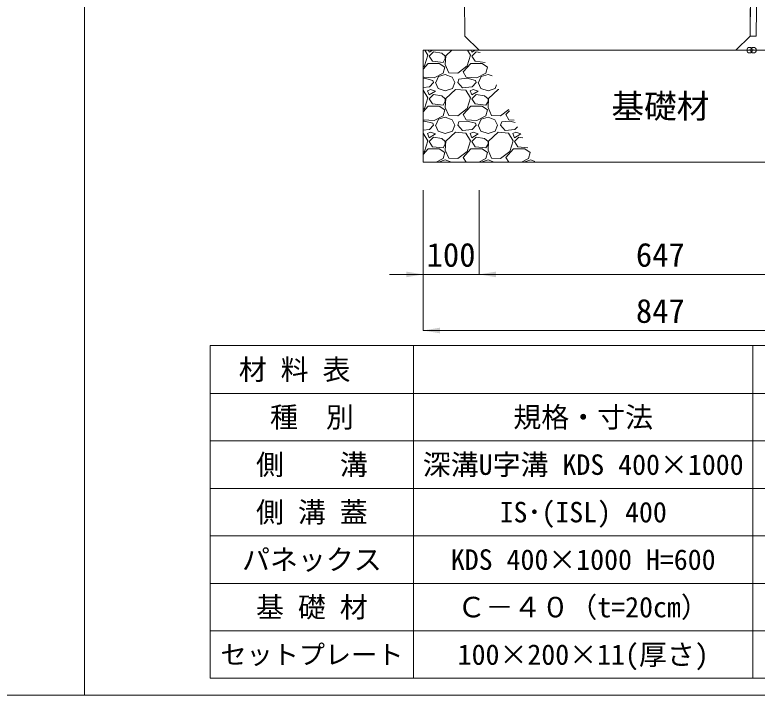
# Model space of a CAD drawing. Units: millimetres at full size. Extents: x 172874 to 217143, y 854931 to 903297.
# Drawn here: x 181150 to 182474, y 854931 to 856144 of the extents above; entities that cross this region are included whole.
import ezdxf
from ezdxf.enums import TextEntityAlignment as Align

# ---------------------------------------------------------------- set-up
doc = ezdxf.new("R2010")
doc.units = ezdxf.units.MM
doc.header["$LTSCALE"] = 20
doc.header["$PDMODE"] = 32
doc.header["$PDSIZE"] = 10
for name, color, linetype, lineweight in [('Defpoints_3', 8, 'Continuous', 0), ('セットプレート', 3, 'Continuous', 13), ('図枠', 5, 'Continuous', 13), ('基礎材', 7, 'Continuous', 15), ('寸法・材料表', 7, 'Continuous', 13), ('寸法線', 7, 'Continuous', 13), ('本体', 2, 'Continuous', 13), ('補助線', 8, 'Continuous', 13), ('ﾊｯﾁﾝｸﾞ', 7, 'Continuous', 5)]:
    doc.layers.add(name, color=color, linetype=linetype, lineweight=lineweight)
doc.styles.add('ＭＳ ゴシック', font='')
doc.styles.get('ＭＳ ゴシック').set_extended_font_data('MS Gothic')

# ---------------------------------------------------------------- blocks, each defined once
blk = doc.blocks.new('filled_arrow')
at = {"color": 0, "linetype": 'Continuous', "lineweight": -2}
blk.add_solid([(7.5, 1.25), (0, 0), (7.5, -1.25)], dxfattribs=at)

msp = doc.modelspace()

# ---------------------------------------------------------------- linework, layer by layer
at = {"layer": 'Defpoints_3'}
for p, q in [((181498.25, 855554.4), (183437.15, 855554.4)), ((181498.25, 855554.4), (181498.25, 855469.22)), ((181861.25, 855554.4), (181861.25, 855469.22)), ((182466.25, 855554.4), (182466.25, 855469.22))]:
    msp.add_line(p, q, dxfattribs=at)
at = {"layer": 'セットプレート'}
msp.add_lwpolyline([(182461.54, 856106.42), (182472.54, 856106.32), (182473.49, 856206.31), (182462.49, 856206.42)], close=True, dxfattribs=at)
at = {"layer": '図枠'}
for p, q in [((181274.21, 874031.02), (181274.21, 854931.02)), ((172874.21, 854931.02), (193274.21, 854931.02))]:
    msp.add_line(p, q, dxfattribs=at)
at = {"layer": '基礎材'}
for p, q in [((181878.1, 856081.42), (182724.7, 856081.42)), ((181878.1, 856081.42), (181878.1, 855881.42)), ((181878.1, 855881.42), (182724.7, 855881.42))]:
    msp.add_line(p, q, dxfattribs=at)
at = {"layer": '寸法・材料表'}
for p, q in [((181498.25, 855469.22), (183437.15, 855469.22)), ((181498.25, 855469.22), (181498.25, 854961.02)), ((181861.25, 855469.22), (181861.25, 854961.02)), ((182466.25, 855469.22), (182466.25, 854961.02)), ((181498.25, 855384.52), (183437.15, 855384.52)), ((181498.25, 855299.82), (183437.15, 855299.82)), ((181498.25, 855215.12), (183437.15, 855215.12)), ((181498.25, 855130.42), (183437.15, 855130.42)), ((181498.25, 855045.72), (183437.15, 855045.72)), ((181498.25, 854961.02), (183437.15, 854961.02))]:
    msp.add_line(p, q, dxfattribs=at)
at = {"layer": '寸法線'}
for p, q in [((181878.1, 855831.42), (181878.1, 855681.42)), ((181878.1, 855831.42), (181878.1, 855581.42)), ((181978.1, 855831.42), (181978.1, 855681.42)), ((181978.1, 855831.42), (181978.1, 855681.42)), ((181818.1, 855681.42), (182038.1, 855681.42)), ((181978.1, 855681.42), (182624.7, 855681.42)), ((182724.7, 855581.42), (181878.1, 855581.42))]:
    msp.add_line(p, q, dxfattribs=at)
at = {"layer": '本体'}
for p, q in [((181944.7, 856966.42), (181952.87, 856106.42)), ((182469.7, 856966.42), (182461.54, 856106.42)), ((181978.1, 856081.42), (181952.87, 856106.42)), ((182436.3, 856081.42), (182461.54, 856106.42)), ((181978.1, 856081.42), (182436.3, 856081.42))]:
    msp.add_line(p, q, dxfattribs=at)
at = {"layer": '補助線'}
for p in [(182460.7, 856081.42), (182467.7, 856081.42), (182467.7, 856081.42)]:
    msp.add_point(p, dxfattribs=at)
at = {"layer": 'ﾊｯﾁﾝｸﾞ'}
for p, q in [((181886.5, 856072.34), (181880.95, 856081.42)), ((181887.29, 856081.42), (181888.79, 856077.67)), ((181888.79, 856077.67), (181895.03, 856081.42)), ((181896.41, 856078.44), (181888.79, 856070.82)), ((181911.65, 856076.15), (181896.41, 856078.44)), ((181917.74, 856070.82), (181911.65, 856076.15)), ((181929.29, 856081.42), (181918.51, 856071.58)), ((181962.7, 856072.34), (181957.15, 856081.42)), ((181963.49, 856081.42), (181964.99, 856077.67)), ((181964.99, 856077.67), (181971.23, 856081.42)), ((181972.61, 856078.44), (181964.99, 856070.82)), ((181980.16, 856077.3), (181972.61, 856078.44)), ((181880.41, 856053.29), (181886.5, 856072.34)), ((181888.79, 856070.82), (181894.88, 856061.67)), ((181913.93, 856059.39), (181917.74, 856066.24)), ((181918.51, 856071.58), (181917.74, 856055.58)), ((181917.74, 856066.24), (181917.74, 856070.82)), ((181956.61, 856053.29), (181962.7, 856072.34)), ((181964.99, 856070.82), (181971.08, 856061.67)), ((181878.1, 856047.68), (181887.26, 856057.86)), ((181878.1, 856051.51), (181880.41, 856053.29)), ((181887.26, 856057.86), (181907.08, 856057.86)), ((181894.88, 856061.67), (181913.93, 856059.39)), ((181907.08, 856057.86), (181916.98, 856051)), ((181916.98, 856051), (181913.93, 856040.34)), ((181917.74, 856055.58), (181923.84, 856041.1)), ((181939.84, 856040.34), (181956.61, 856053.29)), ((181949.75, 856042.62), (181963.46, 856057.86)), ((181963.46, 856057.86), (181983.28, 856057.86)), ((181971.08, 856061.67), (181989.06, 856059.52)), ((181983.28, 856057.86), (181993.18, 856051)), ((181993.18, 856051), (181990.13, 856040.34)), ((181913.93, 856040.34), (181897.93, 856031.95)), ((181905.55, 856034.24), (181917.74, 856038.05)), ((181917.74, 856038.05), (181929.94, 856033.48)), ((181923.84, 856041.1), (181939.84, 856040.34)), ((181955.08, 856033.48), (181949.75, 856042.62)), ((181990.13, 856040.34), (181974.13, 856031.95)), ((181981.75, 856034.24), (181993.94, 856038.05)), ((181993.94, 856038.05), (182001.14, 856035.35)), ((181878.88, 856033.48), (181878.1, 856034.81)), ((181880.41, 856031.19), (181878.1, 856030.95)), ((181897.93, 856031.95), (181878.88, 856033.48)), ((181895.65, 856027.38), (181880.41, 856031.19)), ((181896.41, 856023.57), (181889.55, 856015.95)), ((181896.41, 856023.57), (181895.65, 856027.38)), ((181900.22, 856023.57), (181904.79, 856012.9)), ((181900.98, 856023.57), (181905.55, 856034.24)), ((181929.94, 856033.48), (181934.51, 856023.57)), ((181930.7, 856012.9), (181934.51, 856023.57)), ((181939.84, 856023.57), (181942.13, 856029.67)), ((181948.22, 856014.43), (181939.84, 856023.57)), ((181956.61, 856031.19), (181942.13, 856029.67)), ((181974.13, 856031.95), (181955.08, 856033.48)), ((181971.85, 856027.38), (181956.61, 856031.19)), ((181972.61, 856023.57), (181965.75, 856015.95)), ((181972.61, 856023.57), (181971.85, 856027.38)), ((181976.42, 856023.57), (181980.99, 856012.9)), ((181977.18, 856023.57), (181981.75, 856034.24)), ((181889.55, 856015.95), (181878.1, 856014.96)), ((181878.12, 856009.86), (181878.1, 856009.86)), ((181886.5, 855996.14), (181878.12, 856009.86)), ((181891.07, 856011.38), (181885.74, 856009.09)), ((181900.22, 856008.33), (181891.07, 856011.38)), ((181904.79, 856012.9), (181917.74, 856009.09)), ((181917.74, 856009.09), (181930.7, 856012.9)), ((181936.03, 856011.38), (181918.51, 855995.38)), ((181954.32, 856009.86), (181936.03, 856011.38)), ((181965.75, 856015.95), (181948.22, 856014.43)), ((181962.7, 855996.14), (181954.32, 856009.86)), ((181967.27, 856011.38), (181961.94, 856009.09)), ((181976.42, 856008.33), (181967.27, 856011.38)), ((181980.99, 856012.9), (181993.94, 856009.09)), ((181993.94, 856009.09), (182006.9, 856012.9)), ((182012.23, 856011.38), (181994.71, 855995.38)), ((182006.9, 856012.9), (182009.17, 856019.28)), ((182013.16, 856011.3), (182012.23, 856011.38)), ((181885.74, 856009.09), (181888.79, 856001.47)), ((181888.79, 856001.47), (181900.22, 856008.33)), ((181896.41, 856002.24), (181888.79, 855994.62)), ((181911.65, 855999.95), (181896.41, 856002.24)), ((181917.74, 855994.62), (181911.65, 855999.95)), ((181961.94, 856009.09), (181964.99, 856001.47)), ((181964.99, 856001.47), (181976.42, 856008.33)), ((181972.61, 856002.24), (181964.99, 855994.62)), ((181987.85, 855999.95), (181972.61, 856002.24)), ((181993.94, 855994.62), (181987.85, 855999.95)), ((181880.41, 855977.09), (181886.5, 855996.14)), ((181888.79, 855994.62), (181894.88, 855985.47)), ((181894.88, 855985.47), (181913.93, 855983.19)), ((181913.93, 855983.19), (181917.74, 855990.04)), ((181918.51, 855995.38), (181917.74, 855979.38)), ((181917.74, 855990.04), (181917.74, 855994.62)), ((181956.61, 855977.09), (181962.7, 855996.14)), ((181964.99, 855994.62), (181971.08, 855985.47)), ((181971.08, 855985.47), (181990.13, 855983.19)), ((181990.13, 855983.19), (181993.94, 855990.04)), ((181994.71, 855995.38), (181993.94, 855979.38)), ((181993.94, 855990.04), (181993.94, 855994.62)), ((181878.1, 855971.48), (181887.26, 855981.66)), ((181878.1, 855975.31), (181880.41, 855977.09)), ((181887.26, 855981.66), (181907.08, 855981.66)), ((181907.08, 855981.66), (181916.98, 855974.8)), ((181916.98, 855974.8), (181913.93, 855964.14)), ((181917.74, 855979.38), (181923.84, 855964.9)), ((181939.84, 855964.14), (181956.61, 855977.09)), ((181949.75, 855966.42), (181963.46, 855981.66)), ((181963.46, 855981.66), (181983.28, 855981.66)), ((181983.28, 855981.66), (181993.18, 855974.8)), ((181993.18, 855974.8), (181990.13, 855964.14)), ((181993.94, 855979.38), (182000.04, 855964.9)), ((182016.04, 855964.14), (182030.98, 855975.68)), ((182025.95, 855966.42), (182032.15, 855973.32)), ((181878.88, 855957.28), (181878.1, 855958.61)), ((181897.93, 855955.75), (181878.88, 855957.28)), ((181913.93, 855964.14), (181897.93, 855955.75)), ((181900.98, 855947.37), (181905.55, 855958.04)), ((181905.55, 855958.04), (181917.74, 855961.85)), ((181917.74, 855961.85), (181929.94, 855957.28)), ((181923.84, 855964.9), (181939.84, 855964.14)), ((181929.94, 855957.28), (181934.51, 855947.37)), ((181955.08, 855957.28), (181949.75, 855966.42)), ((181974.13, 855955.75), (181955.08, 855957.28)), ((181990.13, 855964.14), (181974.13, 855955.75)), ((181977.18, 855947.37), (181981.75, 855958.04)), ((181981.75, 855958.04), (181993.94, 855961.85)), ((181993.94, 855961.85), (182006.14, 855957.28)), ((182000.04, 855964.9), (182016.04, 855964.14)), ((182006.14, 855957.28), (182010.71, 855947.37)), ((182031.28, 855957.28), (182025.95, 855966.42)), ((182040.54, 855956.54), (182031.28, 855957.28)), ((181880.41, 855954.99), (181878.1, 855954.75)), ((181895.65, 855951.18), (181880.41, 855954.99)), ((181896.41, 855947.37), (181889.55, 855939.75)), ((181896.41, 855947.37), (181895.65, 855951.18)), ((181900.22, 855947.37), (181904.79, 855936.7)), ((181930.7, 855936.7), (181934.51, 855947.37)), ((181939.84, 855947.37), (181942.13, 855953.47)), ((181948.22, 855938.23), (181939.84, 855947.37)), ((181956.61, 855954.99), (181942.13, 855953.47)), ((181971.85, 855951.18), (181956.61, 855954.99)), ((181972.61, 855947.37), (181965.75, 855939.75)), ((181972.61, 855947.37), (181971.85, 855951.18)), ((181976.42, 855947.37), (181980.99, 855936.7)), ((182006.9, 855936.7), (182010.71, 855947.37)), ((182016.04, 855947.37), (182018.33, 855953.47)), ((182024.42, 855938.23), (182016.04, 855947.37)), ((182032.81, 855954.99), (182018.33, 855953.47)), ((182042.53, 855952.56), (182032.81, 855954.99)), ((182046.44, 855944.74), (182041.95, 855939.75)), ((181889.55, 855939.75), (181878.1, 855938.76)), ((181878.12, 855933.66), (181878.1, 855933.66)), ((181886.5, 855919.94), (181878.12, 855933.66)), ((181891.07, 855935.18), (181885.74, 855932.89)), ((181885.74, 855932.89), (181888.79, 855925.27)), ((181888.79, 855925.27), (181900.22, 855932.13)), ((181900.22, 855932.13), (181891.07, 855935.18)), ((181904.79, 855936.7), (181917.74, 855932.89)), ((181917.74, 855932.89), (181930.7, 855936.7)), ((181936.03, 855935.18), (181918.51, 855919.18)), ((181954.32, 855933.66), (181936.03, 855935.18)), ((181965.75, 855939.75), (181948.22, 855938.23)), ((181962.7, 855919.94), (181954.32, 855933.66)), ((181967.27, 855935.18), (181961.94, 855932.89)), ((181961.94, 855932.89), (181964.99, 855925.27)), ((181964.99, 855925.27), (181976.42, 855932.13)), ((181976.42, 855932.13), (181967.27, 855935.18)), ((181980.99, 855936.7), (181993.94, 855932.89)), ((181993.94, 855932.89), (182006.9, 855936.7)), ((182012.23, 855935.18), (181994.71, 855919.18)), ((182030.52, 855933.66), (182012.23, 855935.18)), ((182041.95, 855939.75), (182024.42, 855938.23)), ((182038.9, 855919.94), (182030.52, 855933.66)), ((182043.47, 855935.18), (182038.14, 855932.89)), ((182038.14, 855932.89), (182041.19, 855925.27)), ((182041.19, 855925.27), (182052.62, 855932.13)), ((182052.62, 855932.13), (182043.47, 855935.18)), ((181880.41, 855900.89), (181886.5, 855919.94)), ((181896.41, 855926.04), (181888.79, 855918.42)), ((181888.79, 855918.42), (181894.88, 855909.27)), ((181911.65, 855923.75), (181896.41, 855926.04)), ((181917.74, 855918.42), (181911.65, 855923.75)), ((181918.51, 855919.18), (181917.74, 855903.18)), ((181917.74, 855913.84), (181917.74, 855918.42)), ((181956.61, 855900.89), (181962.7, 855919.94)), ((181972.61, 855926.04), (181964.99, 855918.42)), ((181964.99, 855918.42), (181971.08, 855909.27)), ((181987.85, 855923.75), (181972.61, 855926.04)), ((181993.94, 855918.42), (181987.85, 855923.75)), ((181994.71, 855919.18), (181993.94, 855903.18)), ((181993.94, 855913.84), (181993.94, 855918.42)), ((182032.81, 855900.89), (182038.9, 855919.94)), ((182048.81, 855926.04), (182041.19, 855918.42)), ((182041.19, 855918.42), (182047.28, 855909.27)), ((182056.36, 855924.9), (182048.81, 855926.04)), ((181878.1, 855895.28), (181887.26, 855905.46)), ((181887.26, 855905.46), (181907.08, 855905.46)), ((181894.88, 855909.27), (181913.93, 855906.99)), ((181907.08, 855905.46), (181916.98, 855898.6)), ((181913.93, 855906.99), (181917.74, 855913.84)), ((181949.75, 855890.22), (181963.46, 855905.46)), ((181963.46, 855905.46), (181983.28, 855905.46)), ((181971.08, 855909.27), (181990.13, 855906.99)), ((181983.28, 855905.46), (181993.18, 855898.6)), ((181990.13, 855906.99), (181993.94, 855913.84)), ((182025.95, 855890.22), (182039.66, 855905.46)), ((182039.66, 855905.46), (182059.48, 855905.46)), ((182047.28, 855909.27), (182065.26, 855907.12)), ((182059.48, 855905.46), (182069.38, 855898.6)), ((181878.1, 855899.11), (181880.41, 855900.89)), ((181916.98, 855898.6), (181913.93, 855887.94)), ((181917.74, 855903.18), (181923.84, 855888.7)), ((181939.84, 855887.94), (181956.61, 855900.89)), ((181993.18, 855898.6), (181990.13, 855887.94)), ((181993.94, 855903.18), (182000.04, 855888.7)), ((182016.04, 855887.94), (182032.81, 855900.89)), ((182069.38, 855898.6), (182066.33, 855887.94)), ((181878.68, 855881.42), (181878.1, 855882.41)), ((181913.93, 855887.94), (181901.49, 855881.42)), ((181905.37, 855881.42), (181905.55, 855881.84)), ((181905.55, 855881.84), (181917.74, 855885.65)), ((181917.74, 855885.65), (181929.02, 855881.42)), ((181923.84, 855888.7), (181939.84, 855887.94)), ((181954.88, 855881.42), (181949.75, 855890.22)), ((181990.13, 855887.94), (181977.69, 855881.42)), ((181981.57, 855881.42), (181981.75, 855881.84)), ((181981.75, 855881.84), (181993.94, 855885.65)), ((181993.94, 855885.65), (182005.22, 855881.42)), ((182000.04, 855888.7), (182016.04, 855887.94)), ((182031.08, 855881.42), (182025.95, 855890.22)), ((182066.33, 855887.94), (182053.89, 855881.42)), ((182057.77, 855881.42), (182057.95, 855881.84)), ((182057.95, 855881.84), (182070.14, 855885.65)), ((182070.14, 855885.65), (182077.34, 855882.95))]:
    msp.add_line(p, q, dxfattribs=at)

# ---------------------------------------------------------------- block references
at = {"layer": '寸法線', "xscale": 4, "yscale": 4, "rotation": 180}
msp.add_blockref('filled_arrow', (181878.1, 855681.42), dxfattribs=at)
at = {"layer": '寸法線', "xscale": 4, "yscale": 4}
for p in [(181978.1, 855681.42), (181978.1, 855681.42), (181878.1, 855581.42)]:
    msp.add_blockref('filled_arrow', p, dxfattribs=at)

# ---------------------------------------------------------------- texts
at = {"layer": '寸法・材料表', "style": 'ＭＳ ゴシック'}
msp.add_text('\u3000材 料 表', height=36.55, dxfattribs=at).set_placement((181499.41, 855511.81), align=Align.MIDDLE_LEFT)
for s, height, p in [('種\u3000別', 36.55, (181679.75, 855426.87)), ('規格・寸法', 36.55, (182163.75, 855426.87)), ('側\u3000\u3000溝', 36.55, (181679.75, 855342.17)), ('深溝U字溝 KDS 400×1000', 36.55, (182163.75, 855342.17)), ('側 溝 蓋', 36.55, (181679.75, 855257.47)), ('IS･(ISL) 400', 36.55, (182163.75, 855257.47)), ('パネックス', 36.55, (181679.75, 855172.77)), ('KDS 400×1000 H=600', 36.55, (182163.75, 855172.77)), ('基 礎 材', 36.55, (181679.75, 855088.07)), ('Ｃ－４０（t=20cm）', 36.55, (182163.75, 855088.07)), ('セットプレート', 34.18, (181679.75, 855003.37)), ('100×200×11(厚さ)', 36.55, (182163.75, 855003.37))]:
    msp.add_text(s, height=height, dxfattribs=at).set_placement(p, align=Align.MIDDLE_CENTER)
at = {"layer": '寸法線', "style": 'ＭＳ ゴシック'}
for s, p in [('基礎材', (182301.4, 855981.42)), ('100', (181928.1, 855716.42)), ('647', (182301.4, 855716.42)), ('847', (182301.4, 855616.42))]:
    msp.add_text(s, height=42.72, dxfattribs=at).set_placement(p, align=Align.MIDDLE_CENTER)

doc.saveas('drawing.dxf')
